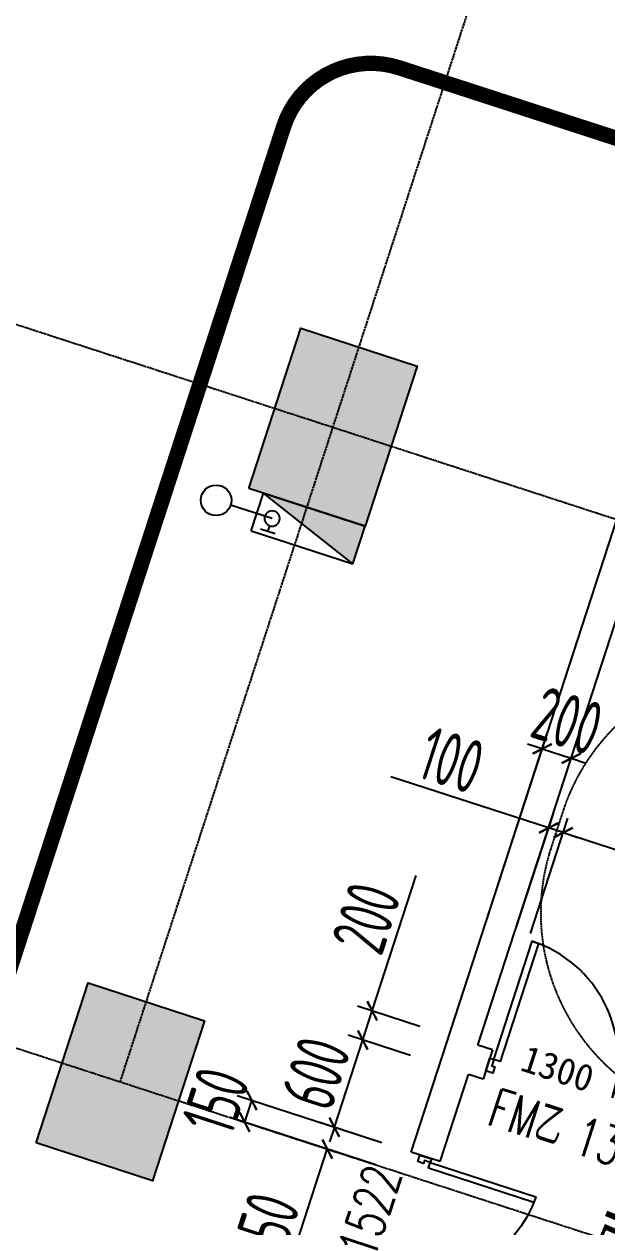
# Model space of a CAD drawing. Extents: x -3523 to 12007717, y -6694179 to 21431.
# Drawn here: x 11912153 to 11915962, y -6389431 to -6381567 of the extents above; entities that cross this region are included whole.
import ezdxf
from ezdxf.enums import TextEntityAlignment as Align
from ezdxf.xclip import XClip

# ---------------------------------------------------------------- set-up
doc = ezdxf.new("R2010")
doc.units = 0
doc.header["$LTSCALE"] = 10
doc.header["$MEASUREMENT"] = 0
doc.header["$XCLIPFRAME"] = 0
for name, pattern in [('A3-RG-axis-100$0$CENTER', [2, 1.25, -0.25, 0.25, -0.25]), ('A3-RV-4F$0$HIDDEN2', [0.1875, 0.125, -0.0625]), ('DASHED2', [0.375, 0.25, -0.125])]:
    doc.linetypes.add(name, pattern=pattern)
for name, color, linetype in [('A-CLOD', 200, 'Continuous'), ('A3-RB-4F-100$0$A-DIMS-100', 1, 'Continuous'), ('A3-RG-axis-100$0$A-GRID', 1, 'A3-RG-axis-100$0$CENTER'), ('A3-RI-4F$0$A-DOOR', 32, 'Continuous'), ('A3-RI-4F$0$A-WALL', 7, 'Continuous'), ('A3-RM-4F$0$$AUDIT_BAD_LAYER1', 7, 'Continuous'), ('A3-RM-4F$0$0P-FE-FH-P', 41, 'A3-RM-4F$0$YJdef_FE-FH_LINE_F'), ('A3-RM-4F$0$0P-FE-FH-V', 141, 'Continuous'), ('A3-RM-4F$0$0P-FE-HY', 141, 'Continuous'), ('A3-RS-1F$0$A-HATH-GRAY', 8, 'Continuous'), ('A3-RS-1F$0$A-WALL', 7, 'Continuous'), ('A3-RV-4F$0$A-SYMB-STRS', 1, 'Continuous'), ('A3-SYMB-4F-100$0$A-SYMB', 4, 'Continuous'), ('A3-SYMB-4F-100$0$A-SYMB-AREA', 4, 'Continuous'), ('A3-SYMB-4F-100$0$A-SYMB-DOOR', 3, 'Continuous'), ('A3-SYMB-4F-100$0$A-SYMB-DOOR1', 3, 'Continuous'), ('A3-SYMB-4F-100$0$A-SYMB-DOOR2', 3, 'Continuous'), ('A3-SYMB-4F-100$0$A-SYMB-DOOR3', 3, 'Continuous'), ('A3-SYMB-4F-100$0$A-SYMB-NAME', 4, 'Continuous'), ('A3-SYMB-4F-100$0$A-SYMB-NAME-E', 4, 'Continuous')]:
    doc.layers.add(name, color=color, linetype=linetype)
doc.styles.add('A3-RB-4F-100$0$XD2008', font='xd-hzs.shx', dxfattribs={"width": 0.7, "bigfont": 'xd-hztxt.shx'})
doc.styles.add('A3-RI-4F$0$Standard', font='')
doc.styles.add('A3-RM-4F$0$hz1', font='hzs.shx', dxfattribs={"width": 0.75, "bigfont": 'hztxt.shx'})
doc.styles.add('A3-SYMB-4F-100$0$ECADI', font='hzs.shx', dxfattribs={"width": 0.7, "bigfont": 'hztxt.shx'})
doc.styles.add('A3-SYMB-4F-100$0$ECADI-TXT', font='simplex.shx', dxfattribs={"bigfont": 'hztxt.shx'})
doc.styles.get('A3-RI-4F$0$Standard').set_extended_font_data('SimSun')
doc.linetypes.add('A3-RM-4F$0$YJdef_FE-FH_LINE_F', pattern='A,4,-0.2,["F",A3-RM-4F$0$hz1,S=0.2,R=0,X=-0.1,Y=-0.1],-0.1', length=4.3)
doc.dimstyles.new('A3-RB-4F-100$0$XD100$0', dxfattribs={"dimscale": 100, "dimtxt": 3.5, "dimasz": 1, "dimexe": 1, "dimexo": 2, "dimgap": 0.5, "dimtad": 1, "dimdec": 0, "dimdsep": 46, "dimtxsty": 'A3-RB-4F-100$0$XD2008', "dimblk1": 'A3-RB-4F-100$0$_ARCHTICK', "dimblk2": 'A3-RB-4F-100$0$_ARCHTICK', "dimsah": 1, "dimcen": 2.5, "dimclrt": 4, "dimaunit": 1, "dimadec": 0, "dimazin": 0, "dimtfac": 1, "dimtdec": 0, "dimtix": 1, "dimtmove": 0, "dimatfit": 3, "dimfxl": 0, "dimtolj": 1, "dimtzin": 0, "dimarcsym": 0})

# ---------------------------------------------------------------- blocks, each defined once
blk = doc.blocks.new('A3-RI-4F$0$J-子母门-1300')
for points in [[(-72.9, 86.7), (-72.9, 899.2), (-29.6, 899.2), (-29.6, 86.7)], [(1129.6, 86.7), (1129.6, 520), (1172.9, 520), (1172.9, 86.7)], [(-100, 86.7), (-72.9, 86.7), (-72.9, 43.3), (-51.2, 43.3), (-51.2, 0), (-100, 0)], [(1200, 86.7), (1172.9, 86.7), (1172.9, 43.3), (1151.2, 43.3), (1151.2, 0), (1200, 0)]]:
    blk.add_lwpolyline(points, close=True)
for centre, radius, start, end in [((-72.9, 86.7), 812.5, 0, 90), ((1172.9, 86.7), 433.3, 90, 180)]:
    blk.add_arc(centre, radius, start, end)
at = {"layer": 'Defpoints', "style": 'A3-RI-4F$0$Standard'}
blk.add_text('1300', height=175, rotation=360, dxfattribs=at).set_placement((104.6, 72))
blk = doc.blocks.new('A3-RI-4F$0$J-双扇门-1500')
for points in [[(25, 80), (25, 805), (65, 805), (65, 80)], [(1475, 80), (1475, 805), (1435, 805), (1435, 80)], [(0, 80), (25, 80), (25, 40), (45, 40), (45, 0), (0, 0)], [(1500, 80), (1475, 80), (1475, 40), (1455, 40), (1455, 0), (1500, 0)]]:
    blk.add_lwpolyline(points, close=True)
for centre, start, end in [((25, 80), 0, 90), ((1475, 80), 90, 180)]:
    blk.add_arc(centre, 725, start, end)
at = {"layer": 'Defpoints', "style": 'A3-RI-4F$0$Standard'}
blk.add_text('1500', height=175, rotation=360, dxfattribs=at).set_placement((210.4, 93.8))
blk = doc.blocks.new('A3-RI-4F')
at = {"layer": 'A3-RI-4F$0$A-WALL'}
for p, q in [((11914682.3, -6388942.6), (11916366.4, -6383759.4)), ((11915119.7, -6388243.6), (11916046.7, -6385390.4)), ((11915214.8, -6388274.5), (11915119.7, -6388243.6)), ((11915214.8, -6388274.5), (11915153, -6388464.7)), ((11914872.5, -6389004.4), (11915057.9, -6388433.8)), ((11915153, -6388464.7), (11915057.9, -6388433.8)), ((11914872.5, -6389004.4), (11914682.3, -6388942.6))]:
    blk.add_line(p, q, dxfattribs=at)
at = {"layer": 'A3-RI-4F$0$A-DOOR', "rotation": 342.0000000015846}
blk.add_blockref('A3-RI-4F$0$J-子母门-1300', (11915265.6, -6388441.7), dxfattribs=at)
at = {"layer": 'A3-RI-4F$0$A-DOOR', "xscale": -1, "rotation": 251.9999999998225}
blk.add_blockref('A3-RI-4F$0$J-双扇门-1500', (11914275.8, -6390387.7), dxfattribs=at)
blk = doc.blocks.new('A3-RG-axis-100')
at = {"layer": 'A3-RG-axis-100$0$A-GRID'}
for p, q in [((11912781.4, -6388482.7), (11919515.7, -6367756.4)), ((11908160.7, -6382249.8), (12003495.5, -6413225.9)), ((11907916.9, -6386902.1), (12002104.9, -6417505.7))]:
    blk.add_line(p, q, dxfattribs=at)
blk = doc.blocks.new('A3-SYMB-4F-100$0$ECADI-TAG-ROOM')
at = {"layer": 'A3-SYMB-4F-100$0$A-SYMB-AREA', "style": 'A3-SYMB-4F-100$0$ECADI', "width": 0.7}
blk.add_attdef('340M2', text='', height=2.5, dxfattribs=at).set_placement((7.167, -1.75), align=Align.MIDDLE_LEFT)
at = {"layer": 'A3-SYMB-4F-100$0$A-SYMB-NAME', "style": 'A3-SYMB-4F-100$0$ECADI', "width": 0.7}
blk.add_attdef('CHINESENAME', (-5.125, 0.088), '', height=4.5, dxfattribs=at)
at = {"layer": 'A3-SYMB-4F-100$0$A-SYMB-NAME-E', "style": 'A3-SYMB-4F-100$0$ECADI', "width": 0.7}
for tag, p in [('ENGLISHHIGH', (-5.125, 8.04)), ('ENGLISHLOW', (-5.125, 4.84))]:
    blk.add_attdef(tag, p, '', height=2.5, dxfattribs=at)
blk = doc.blocks.new('A3-SYMB-4F-100$0$ECADI-TAG-DOOR')
at = {"layer": 'A3-SYMB-4F-100$0$A-SYMB-DOOR', "style": 'A3-SYMB-4F-100$0$ECADI-TXT', "width": 0.7}
for tag, p in [('门窗主编号1', (-6.414, 7.257)), ('门窗主编号2', (2.085, 7.257))]:
    blk.add_attdef(tag, p, '', height=2.5, dxfattribs=at)
at = {"layer": 'A3-SYMB-4F-100$0$A-SYMB-DOOR', "style": 'A3-SYMB-4F-100$0$ECADI-TXT', "width": 0.7, "flags": 1}
for tag, p in [('洞口尺寸(宽X高)', (-6.416, 1.62)), ('备注', (-6.394, -1.213))]:
    blk.add_attdef(tag, p, '', height=2.5, dxfattribs=at)
at = {"layer": 'A3-SYMB-4F-100$0$A-SYMB-DOOR1', "style": 'A3-SYMB-4F-100$0$ECADI-TXT', "width": 0.7}
blk.add_attdef('门窗辅编号1', (-6.414, 4.413), '', height=2.5, dxfattribs=at)
at = {"layer": 'A3-SYMB-4F-100$0$A-SYMB-DOOR2', "style": 'A3-SYMB-4F-100$0$ECADI-TXT', "width": 0.7}
blk.add_attdef('门窗辅编号2', (-2.861, 4.413), '', height=2.5, dxfattribs=at)
at = {"layer": 'A3-SYMB-4F-100$0$A-SYMB-DOOR3', "style": 'A3-SYMB-4F-100$0$ECADI-TXT', "width": 0.7}
blk.add_attdef('门窗辅编号3', (2.323, 4.413), '', height=2.5, dxfattribs=at)
blk = doc.blocks.new('A3-SYMB-4F-100')
at = {"layer": 'A3-SYMB-4F-100$0$A-SYMB'}
ref = blk.add_blockref('A3-SYMB-4F-100$0$ECADI-TAG-ROOM', (11916256.7, -6389905.7), dxfattribs=dict(at, xscale=99.99999999989046, yscale=100.0000000001164, rotation=337))
ref.add_attrib('CHINESENAME', '前室', (11915788.3, -6389697.4), dxfattribs={"height": 450, "rotation": 337, "style": 'A3-SYMB-4F-100$0$ECADI', "width": 0.7})
ref.add_attrib('340M2', '7.7M2', dxfattribs={"height": 250, "rotation": 337, "style": 'A3-SYMB-4F-100$0$ECADI', "width": 0.7}).set_placement((11915805.5, -6389904.3), align=Align.MIDDLE_LEFT)
at = {"layer": 'A3-SYMB-4F-100$0$A-SYMB-DOOR'}
ref = blk.add_blockref('A3-SYMB-4F-100$0$ECADI-TAG-DOOR', (11915629.2, -6389673.3, -333.3), dxfattribs=dict(at, xscale=99.99999999997296, yscale=100.0000000000001, zscale=100, rotation=342))
ref.add_attrib('门窗主编号1', 'FM乙', dxfattribs={"height": 250, "rotation": 342, "style": 'A3-SYMB-4F-100$0$ECADI-TXT', "width": 0.7}).set_placement((11915635.6, -6388909.5, -333.3), align=Align.RIGHT)
ref.add_attrib('门窗主编号2', '1322', (11915728.4, -6388944.1), dxfattribs={"height": 250, "rotation": 342, "style": 'A3-SYMB-4F-100$0$ECADI-TXT', "width": 0.7})
ref = blk.add_blockref('A3-SYMB-4F-100$0$ECADI-TAG-DOOR', (11915168.1, -6389753.9), dxfattribs=dict(at, xscale=99.99999999997296, yscale=100, zscale=100, rotation=71.99999999999999))
ref.add_attrib('门窗主编号1', 'FM乙', dxfattribs={"height": 250, "rotation": 72, "style": 'A3-SYMB-4F-100$0$ECADI-TXT', "width": 0.7}).set_placement((11914404.2, -6389747.6), align=Align.RIGHT)
ref.add_attrib('门窗主编号2', '1522', (11914438.8, -6389654.8, 333.3), dxfattribs={"height": 250, "rotation": 72, "style": 'A3-SYMB-4F-100$0$ECADI-TXT', "width": 0.7})
blk = doc.blocks.new('*U3226')
at = {"layer": 'A3-RM-4F$0$$AUDIT_BAD_LAYER1', "extrusion": (0, 0, -1)}
blk.add_hatch(color=256, dxfattribs=at).paths.add_polyline_path([(-260, 700), (0, 0), (0, 700)])
for p, q in [((260, 700), (0, 700)), ((0, 0), (0, 700)), ((260, 700), (0, 0)), ((260, 0), (260, 700)), ((230.7, 105.9, 0), (190.7, 105.9, 0)), ((230.7, 155.9, 0), (230.7, 55.9, 0)), ((260, 0), (0, 0))]:
    blk.add_line(p, q, dxfattribs=at)
blk.add_circle((-140.7, 105.9, 0), 50, dxfattribs=at)
blk = doc.blocks.new('A3-RM-4F')
at = {"layer": 'A3-RM-4F$0$0P-FE-FH-P'}
blk.add_line((11913773.9, -6384799.8, 0), (11913502.6, -6384711.7, 0), dxfattribs=at)
at = {"layer": 'A3-RM-4F$0$0P-FE-FH-V'}
blk.add_circle((11913407.5, -6384680.8, 0), 100, dxfattribs=at)
at = {"layer": 'A3-RM-4F$0$0P-FE-HY', "rotation": 252.0004371298126}
blk.add_blockref('*U3226', (11913716.6, -6384633.3), dxfattribs=at)
blk = doc.blocks.new('A3-RB-4F-100$0$_ARCHTICK')
at = {"color": 0, "linetype": 'ByBlock', "const_width": 0.15}
blk.add_lwpolyline([(-0.5, -0.5), (0.5, 0.5)], dxfattribs=at)
blk = doc.blocks.new('*D2811')
at = {"layer": 'A3-RB-4F-100$0$A-DIMS-100', "color": 0, "lineweight": -2}
for p, q in [((11915176.7, -6387420.9), (11915570, -6386210.6)), ((11915366.9, -6387482.7), (11915760.2, -6386272.4)), ((11915539.1, -6386305.7), (11915444, -6386274.8)), ((11915539.1, -6386305.7), (11915729.3, -6386367.5)), ((11915729.3, -6386367.5), (11915824.4, -6386398.4))]:
    blk.add_line(p, q, dxfattribs=at)
at = {"layer": 'Defpoints', "color": 0}
for p in [(11915729.3, -6386367.5), (11915114.9, -6387611.1), (11915305.1, -6387672.9)]:
    blk.add_point(p, dxfattribs=at)
at = {"layer": 'A3-RB-4F-100$0$A-DIMS-100', "color": 0, "lineweight": -2, "xscale": 100, "yscale": 100, "zscale": 100}
for p, rotation in [((11915539.1, -6386305.7), 341.9999999986507), ((11915729.3, -6386367.5), 161.9999999986507)]:
    blk.add_blockref('A3-RB-4F-100$0$_ARCHTICK', p, dxfattribs=dict(at, rotation=rotation))
at = {"layer": 'A3-RB-4F-100$0$A-DIMS-100', "color": 4, "insert": (11915703.7, -6386122.6), "char_height": 350, "attachment_point": 5, "rotation": 342, "style": 'A3-RB-4F-100$0$XD2008'}
blk.add_mtext('\\A1;200', dxfattribs=at)
blk = doc.blocks.new('*D2812')
at = {"layer": 'A3-RB-4F-100$0$A-DIMS-100', "color": 0, "lineweight": -2}
for p, q in [((11915462, -6387513.6), (11915707.4, -6386758.5)), ((11915676.4, -6386853.6), (11916912.8, -6387255.4)), ((11916698.4, -6387915.4), (11916943.7, -6387160.3))]:
    blk.add_line(p, q, dxfattribs=at)
at = {"layer": 'Defpoints', "color": 0}
for p in [(11916912.8, -6387255.4), (11915400.2, -6387703.8), (11916636.6, -6388105.6)]:
    blk.add_point(p, dxfattribs=at)
at = {"layer": 'A3-RB-4F-100$0$A-DIMS-100', "color": 0, "lineweight": -2, "xscale": 100, "yscale": 100, "zscale": 100}
for p, rotation in [((11915676.4, -6386853.6), 161.9999999472118), ((11916912.8, -6387255.4), 341.9999999472118)]:
    blk.add_blockref('A3-RB-4F-100$0$_ARCHTICK', p, dxfattribs=dict(at, rotation=rotation))
at = {"layer": 'A3-RB-4F-100$0$A-DIMS-100', "color": 4, "insert": (11916364.2, -6386840.5), "char_height": 350, "attachment_point": 5, "rotation": 342, "style": 'A3-RB-4F-100$0$XD2008'}
blk.add_mtext('\\A1;1300', dxfattribs=at)
blk = doc.blocks.new('*D2814')
at = {"layer": 'A3-RB-4F-100$0$A-DIMS-100', "color": 0, "lineweight": -2}
for p, q in [((11915581.4, -6386822.7), (11914551, -6386488)), ((11915366.9, -6387482.7), (11915612.3, -6386727.6)), ((11915462, -6387513.6), (11915707.4, -6386758.5)), ((11915676.4, -6386853.6), (11915581.4, -6386822.7)), ((11915676.4, -6386853.6), (11915771.6, -6386884.5))]:
    blk.add_line(p, q, dxfattribs=at)
at = {"layer": 'Defpoints', "color": 0}
for p in [(11915676.4, -6386853.6), (11915305.1, -6387672.9), (11915400.2, -6387703.8)]:
    blk.add_point(p, dxfattribs=at)
at = {"layer": 'A3-RB-4F-100$0$A-DIMS-100', "color": 0, "lineweight": -2, "xscale": 100, "yscale": 100, "zscale": 100}
for p, rotation in [((11915581.4, -6386822.7), 341.9999999472516), ((11915676.4, -6386853.6), 161.9999999472516)]:
    blk.add_blockref('A3-RB-4F-100$0$_ARCHTICK', p, dxfattribs=dict(at, rotation=rotation))
at = {"layer": 'A3-RB-4F-100$0$A-DIMS-100', "color": 4, "insert": (11914945.5, -6386379.6), "char_height": 350, "attachment_point": 5, "rotation": 342, "style": 'A3-RB-4F-100$0$XD2008'}
blk.add_mtext('\\A1;100', dxfattribs=at)
blk = doc.blocks.new('*D2815')
at = {"layer": 'A3-RB-4F-100$0$A-DIMS-100', "color": 0, "lineweight": -2}
for p, q in [((11914428.1, -6388018.9), (11914715.5, -6387134.4)), ((11914739.3, -6388120), (11914333, -6387988)), ((11914366.3, -6388209.1), (11914428.1, -6388018.9)), ((11914677.5, -6388310.2), (11914271.2, -6388178.2))]:
    blk.add_line(p, q, dxfattribs=at)
at = {"layer": 'Defpoints', "color": 0}
for p in [(11914428.1, -6388018.9), (11914929.5, -6388181.8), (11914867.7, -6388372)]:
    blk.add_point(p, dxfattribs=at)
at = {"layer": 'A3-RB-4F-100$0$A-DIMS-100', "color": 0, "lineweight": -2, "xscale": 100, "yscale": 100, "zscale": 100}
for p, rotation in [((11914428.1, -6388018.9), 72.00000000012196), ((11914366.3, -6388209.1), 252.0000000001219)]:
    blk.add_blockref('A3-RB-4F-100$0$_ARCHTICK', p, dxfattribs=dict(at, rotation=rotation))
at = {"layer": 'A3-RB-4F-100$0$A-DIMS-100', "color": 4, "insert": (11914388.7, -6387412), "char_height": 350, "attachment_point": 5, "rotation": 72, "style": 'A3-RB-4F-100$0$XD2008'}
blk.add_mtext('\\A1;200', dxfattribs=at)
blk = doc.blocks.new('*D2816')
at = {"layer": 'A3-RB-4F-100$0$A-DIMS-100', "color": 0, "lineweight": -2}
for p, q in [((11914366.3, -6388209.1), (11914397.2, -6388114)), ((11914180.9, -6388779.7), (11914366.3, -6388209.1)), ((11914677.5, -6388310.2), (11914271.2, -6388178.2)), ((11914492.1, -6388880.8), (11914085.8, -6388748.8)), ((11914180.9, -6388779.7), (11914150, -6388874.8))]:
    blk.add_line(p, q, dxfattribs=at)
at = {"layer": 'Defpoints', "color": 0}
for p in [(11914366.3, -6388209.1), (11914867.7, -6388372), (11914682.3, -6388942.6)]:
    blk.add_point(p, dxfattribs=at)
at = {"layer": 'A3-RB-4F-100$0$A-DIMS-100', "color": 0, "lineweight": -2, "xscale": 100, "yscale": 100, "zscale": 100}
for p, rotation in [((11914366.3, -6388209.1), 251.9999999999613), ((11914180.9, -6388779.7), 71.9999999999613)]:
    blk.add_blockref('A3-RB-4F-100$0$_ARCHTICK', p, dxfattribs=dict(at, rotation=rotation))
at = {"layer": 'A3-RB-4F-100$0$A-DIMS-100', "color": 4, "insert": (11914059.6, -6388424.9), "char_height": 350, "attachment_point": 5, "rotation": 72, "style": 'A3-RB-4F-100$0$XD2008'}
blk.add_mtext('\\A1;600', dxfattribs=at)
blk = doc.blocks.new('*D2817')
at = {"layer": 'A3-RB-4F-100$0$A-DIMS-100', "color": 0, "lineweight": -2}
for p, q in [((11914492.1, -6388880.8), (11913546.1, -6388573.4)), ((11913594.9, -6388747), (11913641.2, -6388604.4)), ((11914445.7, -6389023.5), (11913499.7, -6388716.1))]:
    blk.add_line(p, q, dxfattribs=at)
at = {"layer": 'Defpoints', "color": 0}
for p in [(11913641.2, -6388604.4), (11914682.3, -6388942.6), (11914635.9, -6389085.3)]:
    blk.add_point(p, dxfattribs=at)
at = {"layer": 'A3-RB-4F-100$0$A-DIMS-100', "color": 0, "lineweight": -2, "xscale": 100, "yscale": 100, "zscale": 100}
for p, rotation in [((11913641.2, -6388604.4), 72.00000000001631), ((11913594.9, -6388747), 252.0000000000163)]:
    blk.add_blockref('A3-RB-4F-100$0$_ARCHTICK', p, dxfattribs=dict(at, rotation=rotation))
at = {"layer": 'A3-RB-4F-100$0$A-DIMS-100', "color": 4, "insert": (11913404, -6388606.2), "char_height": 350, "attachment_point": 5, "rotation": 72, "style": 'A3-RB-4F-100$0$XD2008'}
blk.add_mtext('\\A1;150', dxfattribs=at)
blk = doc.blocks.new('*D2818')
at = {"layer": 'A3-RB-4F-100$0$A-DIMS-100', "color": 0, "lineweight": -2}
for p, q in [((11913717.4, -6390206.3), (11914134.6, -6388922.4)), ((11914445.7, -6389023.5), (11914039.5, -6388891.5)), ((11914028.5, -6390307.4), (11913622.3, -6390175.4))]:
    blk.add_line(p, q, dxfattribs=at)
at = {"layer": 'Defpoints', "color": 0}
for p in [(11914134.6, -6388922.4), (11914635.9, -6389085.3), (11914218.7, -6390369.2)]:
    blk.add_point(p, dxfattribs=at)
at = {"layer": 'A3-RB-4F-100$0$A-DIMS-100', "color": 0, "lineweight": -2, "xscale": 100, "yscale": 100, "zscale": 100}
for p, rotation in [((11914134.6, -6388922.4), 72.00000000005295), ((11913717.4, -6390206.3), 252.0000000000529)]:
    blk.add_blockref('A3-RB-4F-100$0$_ARCHTICK', p, dxfattribs=dict(at, rotation=rotation))
at = {"layer": 'A3-RB-4F-100$0$A-DIMS-100', "color": 4, "insert": (11913712, -6389494.8), "char_height": 350, "attachment_point": 5, "rotation": 72, "style": 'A3-RB-4F-100$0$XD2008'}
blk.add_mtext('\\A1;1350', dxfattribs=at)
blk = doc.blocks.new('A3-RV-4F')
at = {"layer": 'A3-RV-4F$0$A-SYMB-STRS', "linetype": 'A3-RV-4F$0$HIDDEN2'}
blk.add_lwpolyline([(11917406.8, -6385832.3, 0.414216), (11915674.1, -6386715.1), (11915596.9, -6386952.9, 0.414216), (11916479.7, -6388685.5)], format="xyb", dxfattribs=at)
blk = doc.blocks.new('A3-RS-1F')
at = {"layer": 'A3-RS-1F$0$A-HATH-GRAY'}
for points in [[(11913621.5, -6384602.4), (11913961.5, -6383556.2), (11914722.3, -6383803.5), (11914382.4, -6384849.6)], [(11912231, -6388882.2), (11912570.9, -6387836), (11913331.7, -6388083.2), (11912991.8, -6389129.4)]]:
    blk.add_hatch(color=256, dxfattribs=at).paths.add_polyline_path(points)
at = {"layer": 'A3-RS-1F$0$A-WALL'}
for points in [[(11913621.5, -6384602.4), (11913961.5, -6383556.2), (11914722.3, -6383803.5), (11914382.4, -6384849.6)], [(11912231, -6388882.2), (11912570.9, -6387836), (11913331.7, -6388083.2), (11912991.8, -6389129.4)]]:
    blk.add_lwpolyline(points, close=True, dxfattribs=at)
blk = doc.blocks.new('A3-RB-4F-100')
at = {"layer": 'A3-RB-4F-100$0$A-DIMS-100'}
for p1, p2, distance, picture, middle in [((11915114.9, -6387611.1), (11915305.1, -6387672.9), 1372.7, '*D2811', (11915703.7, -6386122.6)), ((11915400.2, -6387703.8), (11916636.6, -6388105.6), 894, '*D2812', (11916364.2, -6386840.5)), ((11914682.3, -6388942.6), (11914867.7, -6388372), 527.1, '*D2816', (11914059.6, -6388424.9)), ((11914218.7, -6390369.2), (11914635.9, -6389085.3), 527.1, '*D2818', (11913712, -6389494.8))]:
    dim = blk.add_aligned_dim(p1=p1, p2=p2, distance=distance, dimstyle='A3-RB-4F-100$0$XD100$0', override={"dimasz": 1, "dimadec": 3}, dxfattribs=at)
    dim.commit()
    dim.dimension.update_dxf_attribs({"geometry": picture, "text_midpoint": middle})
for base, p1, p2, angle, picture, middle in [((11915676.4, -6386853.6), (11915305.1, -6387672.9), (11915400.2, -6387703.8), 342, '*D2814', (11914876, -6386593.6)), ((11914428.1, -6388018.9), (11914867.7, -6388372), (11914929.5, -6388181.8), 72, '*D2815', (11914602.7, -6387481.5)), ((11913641.2, -6388604.4), (11914635.9, -6389085.3), (11914682.3, -6388942.6), 72, '*D2817', (11913618, -6388675.7))]:
    dim = blk.add_linear_dim(base=base, p1=p1, p2=p2, angle=angle, dimstyle='A3-RB-4F-100$0$XD100$0', override={"dimasz": 1, "dimadec": 3}, dxfattribs=at)
    dim.commit()
    dim.dimension.update_dxf_attribs({"geometry": picture, "text_midpoint": middle, "dimtype": 129})

msp = doc.modelspace()

# ---------------------------------------------------------------- linework, layer by layer
at = {"layer": 'A-CLOD', "linetype": 'DASHED2', "const_width": 100}
msp.add_lwpolyline([(11914605.1, -6381852.9), (11924297.7, -6385002.3, -0.414212), (11924683, -6385758.4), (11921994.5, -6394032.5, -0.414214), (11921238.5, -6394417.7), (11911545.8, -6391268.4, -0.414214), (11911160.6, -6390512.3), (11913849, -6382238.1, -0.414215)], format="xyb", close=True, dxfattribs=at)

# ---------------------------------------------------------------- block references
for name in ['A3-RB-4F-100', 'A3-RI-4F', 'A3-RG-axis-100', 'A3-SYMB-4F-100', 'A3-RM-4F', 'A3-RV-4F']:
    msp.add_blockref(name, (0, 0))
ref = msp.add_blockref('A3-RS-1F', (0, 0))
XClip(ref).set_block_clipping_path([(11871425.4322899505, -6415321.6611522771), (11906602.3863900397, -6425223.3304480491), (11927660.6718041506, -6433885.5894491719), (11979180.2172092292, -6452870.0973187089), (12006666.0703704003, -6383055.1873073513), (11899640.5729718395, -6357118.50795958), (11882000.8699817006, -6406957.6178313009)])

doc.saveas('drawing.dxf')
